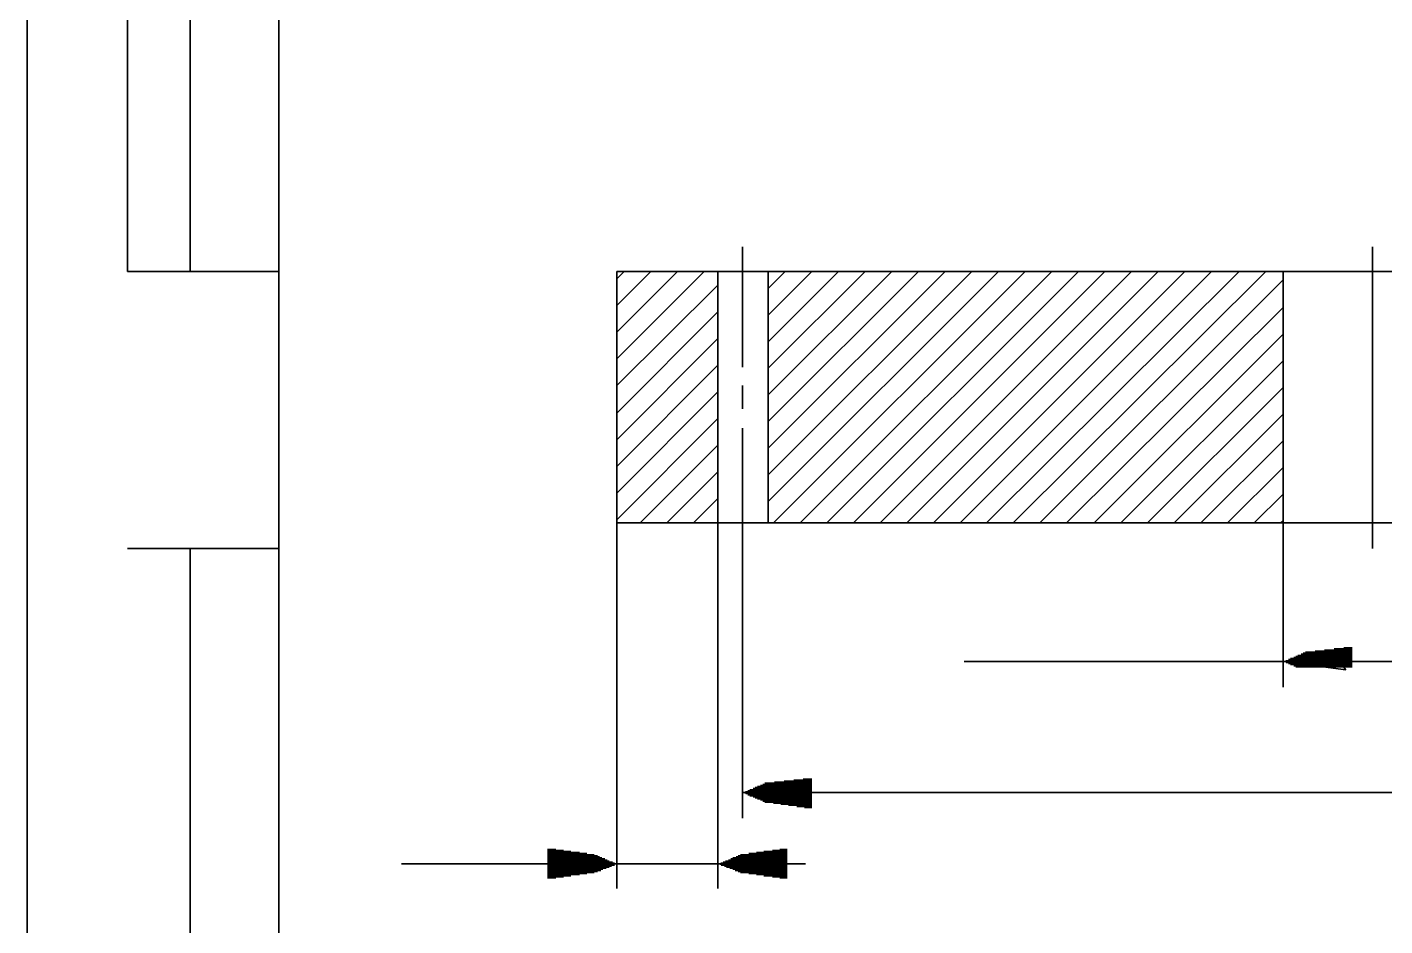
# Model space of a CAD drawing. Extents: x 1 to 210, y 1 to 298.
# Drawn here: x 0.5 to 108.3, y 120.6 to 192 of the extents above; entities that cross this region are included whole.
import ezdxf

# ---------------------------------------------------------------- set-up
doc = ezdxf.new("R2010")
doc.units = 0

msp = doc.modelspace()

# ---------------------------------------------------------------- linework, layer by layer
at = {"layer": 'P02019'}
msp.add_lwpolyline([(59.35133, 152.654), (100.245335, 152.654), (59.35133, 152.654)], dxfattribs=at)
at = {"layer": 'P02020'}
msp.add_lwpolyline([(47.328668, 172.635328), (55.371997, 172.635328), (47.328668, 172.635328)], dxfattribs=at)
at = {"layer": 'P02025'}
msp.add_lwpolyline([(55.371997, 172.635328), (55.371997, 152.654), (55.371997, 172.635328)], dxfattribs=at)
at = {"layer": 'P02027'}
msp.add_lwpolyline([(100.245335, 172.635328), (100.245335, 152.654), (100.245335, 172.635328)], dxfattribs=at)
at = {"layer": 'P02029'}
msp.add_lwpolyline([(47.328668, 172.635328), (47.328668, 152.654), (47.328668, 172.635328)], dxfattribs=at)
at = {"layer": 'P02030'}
msp.add_lwpolyline([(59.35133, 172.635328), (100.245335, 172.635328), (59.35133, 172.635328)], dxfattribs=at)
at = {"layer": 'P02033'}
msp.add_lwpolyline([(59.35133, 172.635328), (59.35133, 152.654), (59.35133, 172.635328)], dxfattribs=at)
at = {"layer": 'P02034'}
msp.add_lwpolyline([(47.328668, 152.654), (55.371997, 152.654), (47.328668, 152.654)], dxfattribs=at)
at = {"layer": 'P02036'}
msp.add_lwpolyline([(55.371997, 172.635328), (59.35133, 172.635328), (55.371997, 172.635328)], dxfattribs=at)
at = {"layer": 'P02037'}
msp.add_lwpolyline([(55.371997, 152.654), (59.35133, 152.654), (55.371997, 152.654)], dxfattribs=at)
at = {"layer": 'P02039'}
msp.add_lwpolyline([(107.357336, 172.635328), (107.357336, 152.654), (107.357336, 172.635328)], dxfattribs=at)
at = {"layer": 'P02040'}
msp.add_lwpolyline([(100.245335, 152.654), (107.357336, 152.654), (100.245335, 152.654)], dxfattribs=at)
at = {"layer": 'P02041'}
msp.add_lwpolyline([(107.357336, 172.635328), (114.384663, 172.635328), (107.357336, 172.635328)], dxfattribs=at)
at = {"layer": 'P02042'}
msp.add_lwpolyline([(100.245335, 172.635328), (107.357336, 172.635328), (100.245335, 172.635328)], dxfattribs=at)
at = {"layer": 'P02043'}
msp.add_lwpolyline([(107.357336, 152.654), (114.384663, 152.654), (107.357336, 152.654)], dxfattribs=at)
at = {"layer": 'P02047'}
msp.add_lwpolyline([(57.319332, 174.582658), (57.319332, 165.015326), (57.319332, 174.582658)], dxfattribs=at)
at = {"layer": 'P02048'}
msp.add_lwpolyline([(57.319332, 163.575997), (57.319332, 161.713331), (57.319332, 163.575997)], dxfattribs=at)
at = {"layer": 'P02049'}
msp.add_lwpolyline([(57.319332, 160.189329), (57.319332, 150.621997), (57.319332, 160.189329)], dxfattribs=at)
at = {"layer": 'P02090'}
msp.add_lwpolyline([(100.075997, 152.654), (100.245335, 152.823327), (100.075997, 152.654)], dxfattribs=at)
at = {"layer": 'P02091'}
msp.add_lwpolyline([(97.959331, 152.654), (100.245335, 154.939994), (97.959331, 152.654)], dxfattribs=at)
at = {"layer": 'P02094'}
msp.add_lwpolyline([(95.842664, 152.654), (100.245335, 157.05666), (95.842664, 152.654)], dxfattribs=at)
at = {"layer": 'P02095'}
msp.add_lwpolyline([(93.725997, 152.654), (100.245335, 159.173327), (93.725997, 152.654)], dxfattribs=at)
at = {"layer": 'P02096'}
msp.add_lwpolyline([(91.609331, 152.654), (100.245335, 161.289994), (91.609331, 152.654)], dxfattribs=at)
at = {"layer": 'P02097'}
msp.add_lwpolyline([(89.492664, 152.654), (100.245335, 163.40666), (89.492664, 152.654)], dxfattribs=at)
at = {"layer": 'P02098'}
msp.add_lwpolyline([(87.375997, 152.654), (100.245335, 165.523327), (87.375997, 152.654)], dxfattribs=at)
at = {"layer": 'P02099'}
msp.add_lwpolyline([(85.259331, 152.654), (100.245335, 167.639994), (85.259331, 152.654)], dxfattribs=at)
at = {"layer": 'P02100'}
msp.add_lwpolyline([(83.057995, 152.654), (100.245335, 169.75666), (83.057995, 152.654)], dxfattribs=at)
at = {"layer": 'P02101'}
msp.add_lwpolyline([(80.941334, 152.654), (100.245335, 171.95799), (80.941334, 152.654)], dxfattribs=at)
at = {"layer": 'P02102'}
msp.add_lwpolyline([(78.824668, 152.654), (98.890669, 172.635328), (78.824668, 152.654)], dxfattribs=at)
at = {"layer": 'P02103'}
msp.add_lwpolyline([(76.708001, 152.654), (96.774003, 172.635328), (76.708001, 152.654)], dxfattribs=at)
at = {"layer": 'P02104'}
msp.add_lwpolyline([(74.591334, 152.654), (94.572662, 172.635328), (74.591334, 152.654)], dxfattribs=at)
at = {"layer": 'P02105'}
msp.add_lwpolyline([(72.474668, 152.654), (92.455995, 172.635328), (72.474668, 152.654)], dxfattribs=at)
at = {"layer": 'P02106'}
msp.add_lwpolyline([(70.358001, 152.654), (90.339329, 172.635328), (70.358001, 152.654)], dxfattribs=at)
at = {"layer": 'P02107'}
msp.add_lwpolyline([(68.241334, 152.654), (88.222667, 172.635328), (68.241334, 152.654)], dxfattribs=at)
at = {"layer": 'P02108'}
msp.add_lwpolyline([(66.124668, 152.654), (86.106001, 172.635328), (66.124668, 152.654)], dxfattribs=at)
at = {"layer": 'P02109'}
msp.add_lwpolyline([(64.008001, 152.654), (83.989334, 172.635328), (64.008001, 152.654)], dxfattribs=at)
at = {"layer": 'P02110'}
msp.add_lwpolyline([(61.891334, 152.654), (81.872667, 172.635328), (61.891334, 152.654)], dxfattribs=at)
at = {"layer": 'P02111'}
msp.add_lwpolyline([(59.774668, 152.654), (79.756001, 172.635328), (59.774668, 152.654)], dxfattribs=at)
at = {"layer": 'P02112'}
msp.add_lwpolyline([(59.35133, 154.347329), (77.639334, 172.635328), (59.35133, 154.347329)], dxfattribs=at)
at = {"layer": 'P02113'}
msp.add_lwpolyline([(59.35133, 156.463996), (75.522667, 172.635328), (59.35133, 156.463996)], dxfattribs=at)
at = {"layer": 'P02114'}
msp.add_lwpolyline([(59.35133, 158.580663), (73.406001, 172.635328), (59.35133, 158.580663)], dxfattribs=at)
at = {"layer": 'P02115'}
msp.add_lwpolyline([(53.424668, 152.654), (55.371997, 154.60133), (53.424668, 152.654)], dxfattribs=at)
at = {"layer": 'P02116'}
msp.add_lwpolyline([(51.308001, 152.654), (55.371997, 156.717997), (51.308001, 152.654)], dxfattribs=at)
at = {"layer": 'P02117'}
msp.add_lwpolyline([(59.35133, 160.697329), (71.289334, 172.635328), (59.35133, 160.697329)], dxfattribs=at)
at = {"layer": 'P02118'}
msp.add_lwpolyline([(59.35133, 162.813996), (69.172667, 172.635328), (59.35133, 162.813996)], dxfattribs=at)
at = {"layer": 'P02119'}
msp.add_lwpolyline([(49.191334, 152.654), (55.371997, 158.834663), (49.191334, 152.654)], dxfattribs=at)
at = {"layer": 'P02120'}
msp.add_lwpolyline([(47.328668, 152.908001), (55.371997, 160.95133), (47.328668, 152.908001)], dxfattribs=at)
at = {"layer": 'P02121'}
msp.add_lwpolyline([(59.35133, 164.930663), (67.056001, 172.635328), (59.35133, 164.930663)], dxfattribs=at)
at = {"layer": 'P02122'}
msp.add_lwpolyline([(59.35133, 167.047329), (64.939334, 172.635328), (59.35133, 167.047329)], dxfattribs=at)
at = {"layer": 'P02123'}
msp.add_lwpolyline([(47.328668, 155.024657), (55.371997, 163.067997), (47.328668, 155.024657)], dxfattribs=at)
at = {"layer": 'P02124'}
msp.add_lwpolyline([(47.328668, 157.141323), (55.371997, 165.184663), (47.328668, 157.141323)], dxfattribs=at)
at = {"layer": 'P02125'}
msp.add_lwpolyline([(59.35133, 169.163996), (62.822667, 172.635328), (59.35133, 169.163996)], dxfattribs=at)
at = {"layer": 'P02126'}
msp.add_lwpolyline([(59.35133, 171.280663), (60.706001, 172.635328), (59.35133, 171.280663)], dxfattribs=at)
at = {"layer": 'P02127'}
msp.add_lwpolyline([(47.328668, 159.25799), (55.371997, 167.30133), (47.328668, 159.25799)], dxfattribs=at)
at = {"layer": 'P02128'}
msp.add_lwpolyline([(47.328668, 161.374657), (55.371997, 169.417997), (47.328668, 161.374657)], dxfattribs=at)
at = {"layer": 'P02129'}
msp.add_lwpolyline([(47.328668, 163.575997), (55.371997, 171.534663), (47.328668, 163.575997)], dxfattribs=at)
at = {"layer": 'P02130'}
msp.add_lwpolyline([(47.328668, 165.692664), (54.271332, 172.635328), (47.328668, 165.692664)], dxfattribs=at)
at = {"layer": 'P02131'}
msp.add_lwpolyline([(47.328668, 167.809331), (52.154665, 172.635328), (47.328668, 167.809331)], dxfattribs=at)
at = {"layer": 'P02132'}
msp.add_lwpolyline([(47.328668, 169.925997), (50.037999, 172.635328), (47.328668, 169.925997)], dxfattribs=at)
at = {"layer": 'P02133'}
msp.add_lwpolyline([(47.328668, 172.042664), (47.921332, 172.635328), (47.328668, 172.042664)], dxfattribs=at)
at = {"layer": 'P02174'}
msp.add_lwpolyline([(100.075997, 152.654), (100.245335, 152.823327), (100.075997, 152.654)], dxfattribs=at)
at = {"layer": 'P02175'}
msp.add_lwpolyline([(97.959331, 152.654), (100.245335, 154.939994), (97.959331, 152.654)], dxfattribs=at)
at = {"layer": 'P02178'}
msp.add_lwpolyline([(95.842664, 152.654), (100.245335, 157.05666), (95.842664, 152.654)], dxfattribs=at)
at = {"layer": 'P02179'}
msp.add_lwpolyline([(93.725997, 152.654), (100.245335, 159.173327), (93.725997, 152.654)], dxfattribs=at)
at = {"layer": 'P02180'}
msp.add_lwpolyline([(91.609331, 152.654), (100.245335, 161.289994), (91.609331, 152.654)], dxfattribs=at)
at = {"layer": 'P02181'}
msp.add_lwpolyline([(89.492664, 152.654), (100.245335, 163.40666), (89.492664, 152.654)], dxfattribs=at)
at = {"layer": 'P02182'}
msp.add_lwpolyline([(87.375997, 152.654), (100.245335, 165.523327), (87.375997, 152.654)], dxfattribs=at)
at = {"layer": 'P02183'}
msp.add_lwpolyline([(85.259331, 152.654), (100.245335, 167.639994), (85.259331, 152.654)], dxfattribs=at)
at = {"layer": 'P02184'}
msp.add_lwpolyline([(83.057995, 152.654), (100.245335, 169.75666), (83.057995, 152.654)], dxfattribs=at)
at = {"layer": 'P02185'}
msp.add_lwpolyline([(80.941334, 152.654), (100.245335, 171.95799), (80.941334, 152.654)], dxfattribs=at)
at = {"layer": 'P02186'}
msp.add_lwpolyline([(78.824668, 152.654), (98.890669, 172.635328), (78.824668, 152.654)], dxfattribs=at)
at = {"layer": 'P02187'}
msp.add_lwpolyline([(76.708001, 152.654), (96.774003, 172.635328), (76.708001, 152.654)], dxfattribs=at)
at = {"layer": 'P02188'}
msp.add_lwpolyline([(74.591334, 152.654), (94.572662, 172.635328), (74.591334, 152.654)], dxfattribs=at)
at = {"layer": 'P02189'}
msp.add_lwpolyline([(72.474668, 152.654), (92.455995, 172.635328), (72.474668, 152.654)], dxfattribs=at)
at = {"layer": 'P02190'}
msp.add_lwpolyline([(70.358001, 152.654), (90.339329, 172.635328), (70.358001, 152.654)], dxfattribs=at)
at = {"layer": 'P02191'}
msp.add_lwpolyline([(68.241334, 152.654), (88.222667, 172.635328), (68.241334, 152.654)], dxfattribs=at)
at = {"layer": 'P02192'}
msp.add_lwpolyline([(66.124668, 152.654), (86.106001, 172.635328), (66.124668, 152.654)], dxfattribs=at)
at = {"layer": 'P02193'}
msp.add_lwpolyline([(64.008001, 152.654), (83.989334, 172.635328), (64.008001, 152.654)], dxfattribs=at)
at = {"layer": 'P02194'}
msp.add_lwpolyline([(61.891334, 152.654), (81.872667, 172.635328), (61.891334, 152.654)], dxfattribs=at)
at = {"layer": 'P02195'}
msp.add_lwpolyline([(59.774668, 152.654), (79.756001, 172.635328), (59.774668, 152.654)], dxfattribs=at)
at = {"layer": 'P02196'}
msp.add_lwpolyline([(59.35133, 154.347329), (77.639334, 172.635328), (59.35133, 154.347329)], dxfattribs=at)
at = {"layer": 'P02197'}
msp.add_lwpolyline([(59.35133, 156.463996), (75.522667, 172.635328), (59.35133, 156.463996)], dxfattribs=at)
at = {"layer": 'P02198'}
msp.add_lwpolyline([(59.35133, 158.580663), (73.406001, 172.635328), (59.35133, 158.580663)], dxfattribs=at)
at = {"layer": 'P02199'}
msp.add_lwpolyline([(53.424668, 152.654), (55.371997, 154.60133), (53.424668, 152.654)], dxfattribs=at)
at = {"layer": 'P02200'}
msp.add_lwpolyline([(51.308001, 152.654), (55.371997, 156.717997), (51.308001, 152.654)], dxfattribs=at)
at = {"layer": 'P02201'}
msp.add_lwpolyline([(59.35133, 160.697329), (71.289334, 172.635328), (59.35133, 160.697329)], dxfattribs=at)
at = {"layer": 'P02202'}
msp.add_lwpolyline([(59.35133, 162.813996), (69.172667, 172.635328), (59.35133, 162.813996)], dxfattribs=at)
at = {"layer": 'P02203'}
msp.add_lwpolyline([(49.191334, 152.654), (55.371997, 158.834663), (49.191334, 152.654)], dxfattribs=at)
at = {"layer": 'P02204'}
msp.add_lwpolyline([(47.328668, 152.908001), (55.371997, 160.95133), (47.328668, 152.908001)], dxfattribs=at)
at = {"layer": 'P02205'}
msp.add_lwpolyline([(59.35133, 164.930663), (67.056001, 172.635328), (59.35133, 164.930663)], dxfattribs=at)
at = {"layer": 'P02206'}
msp.add_lwpolyline([(59.35133, 167.047329), (64.939334, 172.635328), (59.35133, 167.047329)], dxfattribs=at)
at = {"layer": 'P02207'}
msp.add_lwpolyline([(47.328668, 155.024657), (55.371997, 163.067997), (47.328668, 155.024657)], dxfattribs=at)
at = {"layer": 'P02208'}
msp.add_lwpolyline([(47.328668, 157.141323), (55.371997, 165.184663), (47.328668, 157.141323)], dxfattribs=at)
at = {"layer": 'P02209'}
msp.add_lwpolyline([(59.35133, 169.163996), (62.822667, 172.635328), (59.35133, 169.163996)], dxfattribs=at)
at = {"layer": 'P02210'}
msp.add_lwpolyline([(59.35133, 171.280663), (60.706001, 172.635328), (59.35133, 171.280663)], dxfattribs=at)
at = {"layer": 'P02211'}
msp.add_lwpolyline([(47.328668, 159.25799), (55.371997, 167.30133), (47.328668, 159.25799)], dxfattribs=at)
at = {"layer": 'P02212'}
msp.add_lwpolyline([(47.328668, 161.374657), (55.371997, 169.417997), (47.328668, 161.374657)], dxfattribs=at)
at = {"layer": 'P02213'}
msp.add_lwpolyline([(47.328668, 163.575997), (55.371997, 171.534663), (47.328668, 163.575997)], dxfattribs=at)
at = {"layer": 'P02214'}
msp.add_lwpolyline([(47.328668, 165.692664), (54.271332, 172.635328), (47.328668, 165.692664)], dxfattribs=at)
at = {"layer": 'P02215'}
msp.add_lwpolyline([(47.328668, 167.809331), (52.154665, 172.635328), (47.328668, 167.809331)], dxfattribs=at)
at = {"layer": 'P02216'}
msp.add_lwpolyline([(47.328668, 169.925997), (50.037999, 172.635328), (47.328668, 169.925997)], dxfattribs=at)
at = {"layer": 'P02217'}
msp.add_lwpolyline([(47.328668, 172.042664), (47.921332, 172.635328), (47.328668, 172.042664)], dxfattribs=at)
at = {"layer": 'P02218'}
msp.add_lwpolyline([(107.357336, 174.582658), (107.357336, 165.015326), (107.357336, 174.582658)], dxfattribs=at)
at = {"layer": 'P02219'}
msp.add_lwpolyline([(107.357336, 163.575997), (107.357336, 161.713331), (107.357336, 163.575997)], dxfattribs=at)
at = {"layer": 'P02220'}
msp.add_lwpolyline([(107.357336, 160.189329), (107.357336, 150.621997), (107.357336, 160.189329)], dxfattribs=at)
at = {"layer": 'P02221'}
msp.add_lwpolyline([(57.319332, 152.654), (57.319332, 129.20133), (57.319332, 152.654)], dxfattribs=at)
at = {"layer": 'P02227'}
msp.add_lwpolyline([(100.245335, 152.654), (100.245335, 139.615326), (100.245335, 152.654)], dxfattribs=at)
at = {"layer": 'P02228'}
msp.add_lwpolyline([(100.245335, 141.647329), (95.25, 141.647329), (100.245335, 141.647329)], dxfattribs=at)
at = {"layer": 'P02230'}
msp.add_lwpolyline([(95.334663, 141.647329), (74.929998, 141.647329), (95.334663, 141.647329)], dxfattribs=at)
at = {"layer": 'P02231'}
msp.add_lwpolyline([(47.328668, 152.654), (47.328668, 123.613331), (47.328668, 152.654)], dxfattribs=at)
at = {"layer": 'P02232'}
msp.add_lwpolyline([(47.328668, 125.560661), (42.417999, 125.560661), (47.328668, 125.560661)], dxfattribs=at)
at = {"layer": 'P02233'}
msp.add_lwpolyline([(55.371997, 162.644659), (55.371997, 123.613331), (55.371997, 162.644659)], dxfattribs=at)
at = {"layer": 'P02234'}
msp.add_lwpolyline([(42.417999, 125.560661), (30.226, 125.560661), (42.417999, 125.560661)], dxfattribs=at)
at = {"layer": 'P02237'}
msp.add_lwpolyline([(62.145335, 132.333998), (62.822667, 132.333998)], dxfattribs=at)
at = {"layer": 'P02238'}
msp.add_lwpolyline([(61.383333, 132.249324), (62.822667, 132.249324)], dxfattribs=at)
at = {"layer": 'P02239'}
msp.add_lwpolyline([(60.621332, 132.164661), (62.822667, 132.164661)], dxfattribs=at)
at = {"layer": 'P02240'}
msp.add_lwpolyline([(59.859331, 132.079998), (62.822667, 132.079998)], dxfattribs=at)
at = {"layer": 'P02241'}
msp.add_lwpolyline([(59.097329, 131.995335), (62.822667, 131.995335)], dxfattribs=at)
at = {"layer": 'P02242'}
msp.add_lwpolyline([(58.927998, 131.910661), (62.822667, 131.910661)], dxfattribs=at)
at = {"layer": 'P02243'}
msp.add_lwpolyline([(58.758666, 131.825997), (62.822667, 131.825997)], dxfattribs=at)
at = {"layer": 'P02244'}
msp.add_lwpolyline([(58.504665, 131.741334), (62.822667, 131.741334)], dxfattribs=at)
at = {"layer": 'P02245'}
msp.add_lwpolyline([(58.335334, 131.65666), (62.822667, 131.65666)], dxfattribs=at)
at = {"layer": 'P02246'}
msp.add_lwpolyline([(58.165996, 131.571997), (62.822667, 131.571997)], dxfattribs=at)
at = {"layer": 'P02247'}
msp.add_lwpolyline([(57.912001, 131.487334), (62.822667, 131.487334)], dxfattribs=at)
at = {"layer": 'P02248'}
msp.add_lwpolyline([(57.742664, 131.40266), (62.822667, 131.40266)], dxfattribs=at)
at = {"layer": 'P02249'}
msp.add_lwpolyline([(57.573332, 131.317997), (62.822667, 131.317997)], dxfattribs=at)
at = {"layer": 'P02250'}
msp.add_lwpolyline([(57.319332, 131.233333), (62.822667, 131.233333)], dxfattribs=at)
at = {"layer": 'P02251'}
msp.add_lwpolyline([(57.573332, 131.148659), (62.822667, 131.148659)], dxfattribs=at)
at = {"layer": 'P02252'}
msp.add_lwpolyline([(57.742664, 131.063996), (62.822667, 131.063996)], dxfattribs=at)
at = {"layer": 'P02253'}
msp.add_lwpolyline([(57.912001, 130.979333), (62.822667, 130.979333)], dxfattribs=at)
at = {"layer": 'P02254'}
msp.add_lwpolyline([(58.165996, 130.894659), (62.822667, 130.894659)], dxfattribs=at)
at = {"layer": 'P02255'}
msp.add_lwpolyline([(58.335334, 130.809996), (62.822667, 130.809996)], dxfattribs=at)
at = {"layer": 'P02256'}
msp.add_lwpolyline([(58.504665, 130.725332), (62.822667, 130.725332)], dxfattribs=at)
at = {"layer": 'P02257'}
msp.add_lwpolyline([(58.758666, 130.640658), (62.822667, 130.640658)], dxfattribs=at)
at = {"layer": 'P02258'}
msp.add_lwpolyline([(58.927998, 130.555995), (62.822667, 130.555995)], dxfattribs=at)
at = {"layer": 'P02259'}
msp.add_lwpolyline([(59.097329, 130.471332), (62.822667, 130.471332)], dxfattribs=at)
at = {"layer": 'P02260'}
msp.add_lwpolyline([(59.774668, 130.386658), (62.822667, 130.386658)], dxfattribs=at)
at = {"layer": 'P02261'}
msp.add_lwpolyline([(60.367332, 130.301995), (62.822667, 130.301995)], dxfattribs=at)
at = {"layer": 'P02262'}
msp.add_lwpolyline([(60.960001, 130.217332), (62.822667, 130.217332)], dxfattribs=at)
at = {"layer": 'P02263'}
msp.add_lwpolyline([(61.637334, 130.132658), (62.822667, 130.132658)], dxfattribs=at)
at = {"layer": 'P02264'}
msp.add_lwpolyline([(62.229998, 130.047994), (62.822667, 130.047994), (62.229998, 130.047994)], dxfattribs=at)
at = {"layer": 'P02265'}
msp.add_lwpolyline([(57.319332, 131.233333), (62.314666, 131.910661), (57.319332, 131.233333)], dxfattribs=at)
at = {"layer": 'P02266'}
msp.add_lwpolyline([(62.314666, 131.910661), (61.806666, 131.233333), (62.314666, 131.910661)], dxfattribs=at)
at = {"layer": 'P02267'}
msp.add_lwpolyline([(61.806666, 131.233333), (62.314666, 130.555995), (61.806666, 131.233333)], dxfattribs=at)
at = {"layer": 'P02268'}
msp.add_lwpolyline([(62.314666, 130.555995), (57.319332, 131.233333), (62.314666, 130.555995)], dxfattribs=at)
at = {"layer": 'P02269'}
msp.add_lwpolyline([(61.721997, 131.825997), (62.314666, 131.825997)], dxfattribs=at)
at = {"layer": 'P02270'}
msp.add_lwpolyline([(61.129333, 131.741334), (62.229998, 131.741334)], dxfattribs=at)
at = {"layer": 'P02271'}
msp.add_lwpolyline([(60.452, 131.65666), (62.145335, 131.65666)], dxfattribs=at)
at = {"layer": 'P02272'}
msp.add_lwpolyline([(59.859331, 131.571997), (62.060666, 131.571997)], dxfattribs=at)
at = {"layer": 'P02273'}
msp.add_lwpolyline([(59.266667, 131.487334), (62.060666, 131.487334)], dxfattribs=at)
at = {"layer": 'P02274'}
msp.add_lwpolyline([(58.589334, 131.40266), (61.975997, 131.40266)], dxfattribs=at)
at = {"layer": 'P02275'}
msp.add_lwpolyline([(57.996665, 131.317997), (61.891334, 131.317997), (57.996665, 131.317997)], dxfattribs=at)
at = {"layer": 'P02276'}
msp.add_lwpolyline([(57.319332, 131.233333), (61.806666, 131.233333)], dxfattribs=at)
at = {"layer": 'P02277'}
msp.add_lwpolyline([(57.996665, 131.148659), (61.891334, 131.148659)], dxfattribs=at)
at = {"layer": 'P02278'}
msp.add_lwpolyline([(58.589334, 131.063996), (61.975997, 131.063996)], dxfattribs=at)
at = {"layer": 'P02279'}
msp.add_lwpolyline([(59.266667, 130.979333), (62.060666, 130.979333)], dxfattribs=at)
at = {"layer": 'P02280'}
msp.add_lwpolyline([(59.859331, 130.894659), (62.060666, 130.894659)], dxfattribs=at)
at = {"layer": 'P02281'}
msp.add_lwpolyline([(60.452, 130.809996), (62.145335, 130.809996)], dxfattribs=at)
at = {"layer": 'P02282'}
msp.add_lwpolyline([(61.129333, 130.725332), (62.229998, 130.725332)], dxfattribs=at)
at = {"layer": 'P02283'}
msp.add_lwpolyline([(61.721997, 130.640658), (62.314666, 130.640658), (61.721997, 130.640658)], dxfattribs=at)
at = {"layer": 'P02331'}
msp.add_lwpolyline([(57.319332, 131.233333), (157.310661, 131.233333), (57.319332, 131.233333)], dxfattribs=at)
at = {"layer": 'P02429'}
msp.add_lwpolyline([(105.071332, 142.747994), (105.748659, 142.747994)], dxfattribs=at)
at = {"layer": 'P02430'}
msp.add_lwpolyline([(104.309331, 142.663331), (105.748659, 142.663331)], dxfattribs=at)
at = {"layer": 'P02431'}
msp.add_lwpolyline([(103.547329, 142.578657), (105.748659, 142.578657)], dxfattribs=at)
at = {"layer": 'P02432'}
msp.add_lwpolyline([(102.785328, 142.493994), (105.748659, 142.493994)], dxfattribs=at)
at = {"layer": 'P02433'}
msp.add_lwpolyline([(102.023327, 142.409331), (105.748659, 142.409331)], dxfattribs=at)
at = {"layer": 'P02434'}
msp.add_lwpolyline([(101.854, 142.324668), (105.748659, 142.324668)], dxfattribs=at)
at = {"layer": 'P02435'}
msp.add_lwpolyline([(101.684663, 142.239994), (105.748659, 142.239994)], dxfattribs=at)
at = {"layer": 'P02436'}
msp.add_lwpolyline([(101.430663, 142.15533), (105.748659, 142.15533)], dxfattribs=at)
at = {"layer": 'P02437'}
msp.add_lwpolyline([(101.261336, 142.070667), (105.748659, 142.070667)], dxfattribs=at)
at = {"layer": 'P02438'}
msp.add_lwpolyline([(101.091999, 141.985993), (105.748659, 141.985993)], dxfattribs=at)
at = {"layer": 'P02439'}
msp.add_lwpolyline([(100.837999, 141.90133), (105.748659, 141.90133)], dxfattribs=at)
at = {"layer": 'P02440'}
msp.add_lwpolyline([(100.668661, 141.816667), (105.748659, 141.816667)], dxfattribs=at)
at = {"layer": 'P02441'}
msp.add_lwpolyline([(100.499335, 141.731993), (105.748659, 141.731993)], dxfattribs=at)
at = {"layer": 'P02442'}
msp.add_lwpolyline([(100.245335, 141.647329), (105.748659, 141.647329)], dxfattribs=at)
at = {"layer": 'P02443'}
msp.add_lwpolyline([(100.499335, 141.562666), (105.748659, 141.562666)], dxfattribs=at)
at = {"layer": 'P02444'}
msp.add_lwpolyline([(100.668661, 141.477992), (105.748659, 141.477992)], dxfattribs=at)
at = {"layer": 'P02445'}
msp.add_lwpolyline([(100.837999, 141.393329), (105.748659, 141.393329)], dxfattribs=at)
at = {"layer": 'P02446'}
msp.add_lwpolyline([(101.091999, 141.308666), (105.748659, 141.308666)], dxfattribs=at)
at = {"layer": 'P02447'}
msp.add_lwpolyline([(101.261336, 141.223992), (105.748659, 141.223992)], dxfattribs=at)
at = {"layer": 'P02448'}
msp.add_lwpolyline([(100.245335, 141.647329), (105.240669, 142.324668), (100.245335, 141.647329)], dxfattribs=at)
at = {"layer": 'P02449'}
msp.add_lwpolyline([(105.240669, 142.324668), (104.732668, 141.647329), (105.240669, 142.324668)], dxfattribs=at)
at = {"layer": 'P02450'}
msp.add_lwpolyline([(104.732668, 141.647329), (105.240669, 140.969991), (104.732668, 141.647329)], dxfattribs=at)
at = {"layer": 'P02451'}
msp.add_lwpolyline([(105.240669, 140.969991), (100.245335, 141.647329), (105.240669, 140.969991)], dxfattribs=at)
at = {"layer": 'P02452'}
msp.add_lwpolyline([(104.647994, 142.239994), (105.240669, 142.239994)], dxfattribs=at)
at = {"layer": 'P02453'}
msp.add_lwpolyline([(104.05533, 142.15533), (105.155995, 142.15533)], dxfattribs=at)
at = {"layer": 'P02454'}
msp.add_lwpolyline([(103.378003, 142.070667), (105.071332, 142.070667)], dxfattribs=at)
at = {"layer": 'P02455'}
msp.add_lwpolyline([(102.785328, 141.985993), (104.986669, 141.985993)], dxfattribs=at)
at = {"layer": 'P02456'}
msp.add_lwpolyline([(102.192664, 141.90133), (104.986669, 141.90133)], dxfattribs=at)
at = {"layer": 'P02457'}
msp.add_lwpolyline([(101.515326, 141.816667), (104.901995, 141.816667)], dxfattribs=at)
at = {"layer": 'P02458'}
msp.add_lwpolyline([(100.922662, 141.731993), (104.817332, 141.731993), (100.922662, 141.731993)], dxfattribs=at)
at = {"layer": 'P02459'}
msp.add_lwpolyline([(100.245335, 141.647329), (104.732668, 141.647329)], dxfattribs=at)
at = {"layer": 'P02460'}
msp.add_lwpolyline([(100.922662, 141.562666), (104.817332, 141.562666)], dxfattribs=at)
at = {"layer": 'P02461'}
msp.add_lwpolyline([(101.515326, 141.477992), (104.901995, 141.477992)], dxfattribs=at)
at = {"layer": 'P02462'}
msp.add_lwpolyline([(102.192664, 141.393329), (104.986669, 141.393329)], dxfattribs=at)
at = {"layer": 'P02463'}
msp.add_lwpolyline([(102.785328, 141.308666), (104.986669, 141.308666)], dxfattribs=at)
at = {"layer": 'P02464'}
msp.add_lwpolyline([(103.378003, 141.223992), (105.071332, 141.223992)], dxfattribs=at)
at = {"layer": 'P02501'}
msp.add_lwpolyline([(100.245335, 141.647329), (114.384663, 141.647329), (100.245335, 141.647329)], dxfattribs=at)
at = {"layer": 'P02502'}
msp.add_lwpolyline([(41.825332, 126.746), (42.502665, 126.746)], dxfattribs=at)
at = {"layer": 'P02503'}
msp.add_lwpolyline([(41.825332, 126.661326), (43.095332, 126.661326)], dxfattribs=at)
at = {"layer": 'P02504'}
msp.add_lwpolyline([(41.825332, 126.576662), (43.687999, 126.576662)], dxfattribs=at)
at = {"layer": 'P02505'}
msp.add_lwpolyline([(41.825332, 126.491999), (44.365331, 126.491999)], dxfattribs=at)
at = {"layer": 'P02506'}
msp.add_lwpolyline([(41.825332, 126.407325), (44.957998, 126.407325)], dxfattribs=at)
at = {"layer": 'P02507'}
msp.add_lwpolyline([(41.825332, 126.322662), (45.550665, 126.322662)], dxfattribs=at)
at = {"layer": 'P02508'}
msp.add_lwpolyline([(41.825332, 126.237999), (45.804665, 126.237999)], dxfattribs=at)
at = {"layer": 'P02509'}
msp.add_lwpolyline([(41.825332, 126.153325), (45.973997, 126.153325)], dxfattribs=at)
at = {"layer": 'P02510'}
msp.add_lwpolyline([(41.825332, 126.068661), (46.143334, 126.068661)], dxfattribs=at)
at = {"layer": 'P02511'}
msp.add_lwpolyline([(41.825332, 125.983998), (46.397335, 125.983998)], dxfattribs=at)
at = {"layer": 'P02512'}
msp.add_lwpolyline([(41.825332, 125.899324), (46.566667, 125.899324)], dxfattribs=at)
at = {"layer": 'P02513'}
msp.add_lwpolyline([(41.825332, 125.814661), (46.735998, 125.814661)], dxfattribs=at)
at = {"layer": 'P02514'}
msp.add_lwpolyline([(41.825332, 125.729998), (46.989999, 125.729998)], dxfattribs=at)
at = {"layer": 'P02515'}
msp.add_lwpolyline([(41.825332, 125.645335), (47.159331, 125.645335)], dxfattribs=at)
at = {"layer": 'P02516'}
msp.add_lwpolyline([(41.825332, 125.560661), (47.328668, 125.560661)], dxfattribs=at)
at = {"layer": 'P02517'}
msp.add_lwpolyline([(41.825332, 125.475997), (47.159331, 125.475997)], dxfattribs=at)
at = {"layer": 'P02518'}
msp.add_lwpolyline([(41.825332, 125.391334), (46.90533, 125.391334)], dxfattribs=at)
at = {"layer": 'P02519'}
msp.add_lwpolyline([(41.825332, 125.30666), (46.735998, 125.30666)], dxfattribs=at)
at = {"layer": 'P02520'}
msp.add_lwpolyline([(41.825332, 125.221997), (46.481998, 125.221997)], dxfattribs=at)
at = {"layer": 'P02521'}
msp.add_lwpolyline([(41.825332, 125.137334), (46.227998, 125.137334)], dxfattribs=at)
at = {"layer": 'P02522'}
msp.add_lwpolyline([(41.825332, 125.05266), (46.058666, 125.05266)], dxfattribs=at)
at = {"layer": 'P02523'}
msp.add_lwpolyline([(41.825332, 124.967997), (45.804665, 124.967997)], dxfattribs=at)
at = {"layer": 'P02524'}
msp.add_lwpolyline([(41.825332, 124.883333), (45.550665, 124.883333)], dxfattribs=at)
at = {"layer": 'P02525'}
msp.add_lwpolyline([(41.825332, 124.798659), (44.957998, 124.798659)], dxfattribs=at)
at = {"layer": 'P02526'}
msp.add_lwpolyline([(41.825332, 124.713996), (44.365331, 124.713996)], dxfattribs=at)
at = {"layer": 'P02527'}
msp.add_lwpolyline([(41.825332, 124.629333), (43.687999, 124.629333)], dxfattribs=at)
at = {"layer": 'P02528'}
msp.add_lwpolyline([(41.825332, 124.544659), (43.095332, 124.544659)], dxfattribs=at)
at = {"layer": 'P02529'}
msp.add_lwpolyline([(41.825332, 124.459996), (42.502665, 124.459996), (41.825332, 124.459996)], dxfattribs=at)
at = {"layer": 'P02530'}
msp.add_lwpolyline([(47.328668, 125.560661), (42.333333, 126.237999), (47.328668, 125.560661)], dxfattribs=at)
at = {"layer": 'P02531'}
msp.add_lwpolyline([(42.333333, 126.237999), (42.841332, 125.560661), (42.333333, 126.237999)], dxfattribs=at)
at = {"layer": 'P02532'}
msp.add_lwpolyline([(42.841332, 125.560661), (42.333333, 124.883333), (42.841332, 125.560661)], dxfattribs=at)
at = {"layer": 'P02533'}
msp.add_lwpolyline([(42.333333, 124.883333), (47.328668, 125.560661), (42.333333, 124.883333)], dxfattribs=at)
at = {"layer": 'P02534'}
msp.add_lwpolyline([(47.328668, 125.560661), (40.301333, 125.560661), (47.328668, 125.560661)], dxfattribs=at)
at = {"layer": 'P02535'}
msp.add_lwpolyline([(42.417999, 126.153325), (43.010666, 126.153325)], dxfattribs=at)
at = {"layer": 'P02536'}
msp.add_lwpolyline([(42.502665, 126.068661), (43.603333, 126.068661)], dxfattribs=at)
at = {"layer": 'P02537'}
msp.add_lwpolyline([(42.587331, 125.983998), (44.280665, 125.983998)], dxfattribs=at)
at = {"layer": 'P02538'}
msp.add_lwpolyline([(42.587331, 125.899324), (44.873332, 125.899324)], dxfattribs=at)
at = {"layer": 'P02539'}
msp.add_lwpolyline([(42.672, 125.814661), (45.465996, 125.814661)], dxfattribs=at)
at = {"layer": 'P02540'}
msp.add_lwpolyline([(42.756666, 125.729998), (46.143334, 125.729998)], dxfattribs=at)
at = {"layer": 'P02541'}
msp.add_lwpolyline([(42.841332, 125.645335), (46.735998, 125.645335), (42.841332, 125.645335)], dxfattribs=at)
at = {"layer": 'P02542'}
msp.add_lwpolyline([(42.841332, 125.560661), (47.328668, 125.560661)], dxfattribs=at)
at = {"layer": 'P02543'}
msp.add_lwpolyline([(42.841332, 125.475997), (46.735998, 125.475997)], dxfattribs=at)
at = {"layer": 'P02544'}
msp.add_lwpolyline([(42.756666, 125.391334), (46.143334, 125.391334)], dxfattribs=at)
at = {"layer": 'P02545'}
msp.add_lwpolyline([(42.672, 125.30666), (45.465996, 125.30666)], dxfattribs=at)
at = {"layer": 'P02546'}
msp.add_lwpolyline([(42.587331, 125.221997), (44.873332, 125.221997)], dxfattribs=at)
at = {"layer": 'P02547'}
msp.add_lwpolyline([(42.587331, 125.137334), (44.280665, 125.137334)], dxfattribs=at)
at = {"layer": 'P02548'}
msp.add_lwpolyline([(42.502665, 125.05266), (43.603333, 125.05266)], dxfattribs=at)
at = {"layer": 'P02549'}
msp.add_lwpolyline([(42.417999, 124.967997), (43.010666, 124.967997), (42.417999, 124.967997)], dxfattribs=at)
at = {"layer": 'P02550'}
msp.add_lwpolyline([(60.282663, 126.746), (60.875332, 126.746)], dxfattribs=at)
at = {"layer": 'P02551'}
msp.add_lwpolyline([(59.689999, 126.661326), (60.875332, 126.661326)], dxfattribs=at)
at = {"layer": 'P02552'}
msp.add_lwpolyline([(59.012666, 126.576662), (60.875332, 126.576662)], dxfattribs=at)
at = {"layer": 'P02553'}
msp.add_lwpolyline([(58.419997, 126.491999), (60.875332, 126.491999)], dxfattribs=at)
at = {"layer": 'P02554'}
msp.add_lwpolyline([(57.827333, 126.407325), (60.875332, 126.407325)], dxfattribs=at)
at = {"layer": 'P02555'}
msp.add_lwpolyline([(57.15, 126.322662), (60.875332, 126.322662)], dxfattribs=at)
at = {"layer": 'P02556'}
msp.add_lwpolyline([(56.980663, 126.237999), (60.875332, 126.237999)], dxfattribs=at)
at = {"layer": 'P02557'}
msp.add_lwpolyline([(56.811331, 126.153325), (60.875332, 126.153325)], dxfattribs=at)
at = {"layer": 'P02558'}
msp.add_lwpolyline([(56.557331, 126.068661), (60.875332, 126.068661)], dxfattribs=at)
at = {"layer": 'P02559'}
msp.add_lwpolyline([(56.387999, 125.983998), (60.875332, 125.983998)], dxfattribs=at)
at = {"layer": 'P02560'}
msp.add_lwpolyline([(56.218667, 125.899324), (60.875332, 125.899324)], dxfattribs=at)
at = {"layer": 'P02561'}
msp.add_lwpolyline([(55.964666, 125.814661), (60.875332, 125.814661)], dxfattribs=at)
at = {"layer": 'P02562'}
msp.add_lwpolyline([(55.795335, 125.729998), (60.875332, 125.729998)], dxfattribs=at)
at = {"layer": 'P02563'}
msp.add_lwpolyline([(55.625997, 125.645335), (60.875332, 125.645335)], dxfattribs=at)
at = {"layer": 'P02564'}
msp.add_lwpolyline([(55.371997, 125.560661), (60.875332, 125.560661)], dxfattribs=at)
at = {"layer": 'P02565'}
msp.add_lwpolyline([(55.625997, 125.475997), (60.875332, 125.475997)], dxfattribs=at)
at = {"layer": 'P02566'}
msp.add_lwpolyline([(55.879998, 125.391334), (60.875332, 125.391334)], dxfattribs=at)
at = {"layer": 'P02567'}
msp.add_lwpolyline([(56.04933, 125.30666), (60.875332, 125.30666)], dxfattribs=at)
at = {"layer": 'P02568'}
msp.add_lwpolyline([(56.30333, 125.221997), (60.875332, 125.221997)], dxfattribs=at)
at = {"layer": 'P02569'}
msp.add_lwpolyline([(56.557331, 125.137334), (60.875332, 125.137334)], dxfattribs=at)
at = {"layer": 'P02570'}
msp.add_lwpolyline([(56.726668, 125.05266), (60.875332, 125.05266)], dxfattribs=at)
at = {"layer": 'P02571'}
msp.add_lwpolyline([(56.980663, 124.967997), (60.875332, 124.967997)], dxfattribs=at)
at = {"layer": 'P02572'}
msp.add_lwpolyline([(57.15, 124.883333), (60.875332, 124.883333)], dxfattribs=at)
at = {"layer": 'P02573'}
msp.add_lwpolyline([(57.827333, 124.798659), (60.875332, 124.798659)], dxfattribs=at)
at = {"layer": 'P02574'}
msp.add_lwpolyline([(58.419997, 124.713996), (60.875332, 124.713996)], dxfattribs=at)
at = {"layer": 'P02575'}
msp.add_lwpolyline([(59.012666, 124.629333), (60.875332, 124.629333)], dxfattribs=at)
at = {"layer": 'P02576'}
msp.add_lwpolyline([(59.689999, 124.544659), (60.875332, 124.544659)], dxfattribs=at)
at = {"layer": 'P02577'}
msp.add_lwpolyline([(60.282663, 124.459996), (60.875332, 124.459996), (60.282663, 124.459996)], dxfattribs=at)
at = {"layer": 'P02578'}
msp.add_lwpolyline([(55.371997, 125.560661), (60.367332, 124.883333), (55.371997, 125.560661)], dxfattribs=at)
at = {"layer": 'P02579'}
msp.add_lwpolyline([(60.367332, 124.883333), (59.859331, 125.560661), (60.367332, 124.883333)], dxfattribs=at)
at = {"layer": 'P02580'}
msp.add_lwpolyline([(59.859331, 125.560661), (60.367332, 126.237999), (59.859331, 125.560661)], dxfattribs=at)
at = {"layer": 'P02581'}
msp.add_lwpolyline([(60.367332, 126.237999), (55.371997, 125.560661), (60.367332, 126.237999)], dxfattribs=at)
at = {"layer": 'P02582'}
msp.add_lwpolyline([(55.371997, 125.560661), (62.314666, 125.560661), (55.371997, 125.560661)], dxfattribs=at)
at = {"layer": 'P02583'}
msp.add_lwpolyline([(55.371997, 125.560661), (59.859331, 125.560661)], dxfattribs=at)
at = {"layer": 'P02584'}
msp.add_lwpolyline([(56.04933, 125.475997), (59.943999, 125.475997)], dxfattribs=at)
at = {"layer": 'P02585'}
msp.add_lwpolyline([(56.641999, 125.391334), (60.028668, 125.391334)], dxfattribs=at)
at = {"layer": 'P02586'}
msp.add_lwpolyline([(57.319332, 125.30666), (60.113331, 125.30666)], dxfattribs=at)
at = {"layer": 'P02587'}
msp.add_lwpolyline([(57.912001, 125.221997), (60.113331, 125.221997)], dxfattribs=at)
at = {"layer": 'P02588'}
msp.add_lwpolyline([(58.504665, 125.137334), (60.198, 125.137334)], dxfattribs=at)
at = {"layer": 'P02589'}
msp.add_lwpolyline([(59.181998, 125.05266), (60.282663, 125.05266)], dxfattribs=at)
at = {"layer": 'P02590'}
msp.add_lwpolyline([(59.774668, 124.967997), (60.367332, 124.967997), (59.774668, 124.967997)], dxfattribs=at)
at = {"layer": 'P02591'}
msp.add_lwpolyline([(59.774668, 126.153325), (60.367332, 126.153325)], dxfattribs=at)
at = {"layer": 'P02592'}
msp.add_lwpolyline([(59.181998, 126.068661), (60.282663, 126.068661)], dxfattribs=at)
at = {"layer": 'P02593'}
msp.add_lwpolyline([(58.504665, 125.983998), (60.198, 125.983998)], dxfattribs=at)
at = {"layer": 'P02594'}
msp.add_lwpolyline([(57.912001, 125.899324), (60.113331, 125.899324)], dxfattribs=at)
at = {"layer": 'P02595'}
msp.add_lwpolyline([(57.319332, 125.814661), (60.113331, 125.814661)], dxfattribs=at)
at = {"layer": 'P02596'}
msp.add_lwpolyline([(56.641999, 125.729998), (60.028668, 125.729998)], dxfattribs=at)
at = {"layer": 'P02597'}
msp.add_lwpolyline([(56.04933, 125.645335), (59.943999, 125.645335), (56.04933, 125.645335)], dxfattribs=at)
at = {"layer": 'P02598'}
msp.add_lwpolyline([(47.328668, 125.560661), (55.371997, 125.560661), (47.328668, 125.560661)], dxfattribs=at)
at = {"layer": 'P02936'}
msp.add_lwpolyline([(0.508, 0.592664), (0.508, 297.603326), (0.508, 0.592664)], dxfattribs=at)
at = {"layer": 'P02940'}
msp.add_lwpolyline([(20.489333, 5.588009), (20.489333, 292.607992), (20.489333, 5.588009)], dxfattribs=at)
at = {"layer": 'P02973'}
msp.add_lwpolyline([(13.462, 5.588009), (13.462, 150.621997), (13.462, 5.588009)], dxfattribs=at)
at = {"layer": 'P02974'}
msp.add_lwpolyline([(20.489333, 150.621997), (8.466667, 150.621997), (20.489333, 150.621997)], dxfattribs=at)
at = {"layer": 'P02979'}
msp.add_lwpolyline([(8.466667, 172.635328), (8.466667, 292.607992), (8.466667, 172.635328)], dxfattribs=at)
at = {"layer": 'P02980'}
msp.add_lwpolyline([(13.462, 172.635328), (13.462, 292.607992), (13.462, 172.635328)], dxfattribs=at)
at = {"layer": 'P02981'}
msp.add_lwpolyline([(20.489333, 172.635328), (8.466667, 172.635328), (20.489333, 172.635328)], dxfattribs=at)

doc.saveas('drawing.dxf')
